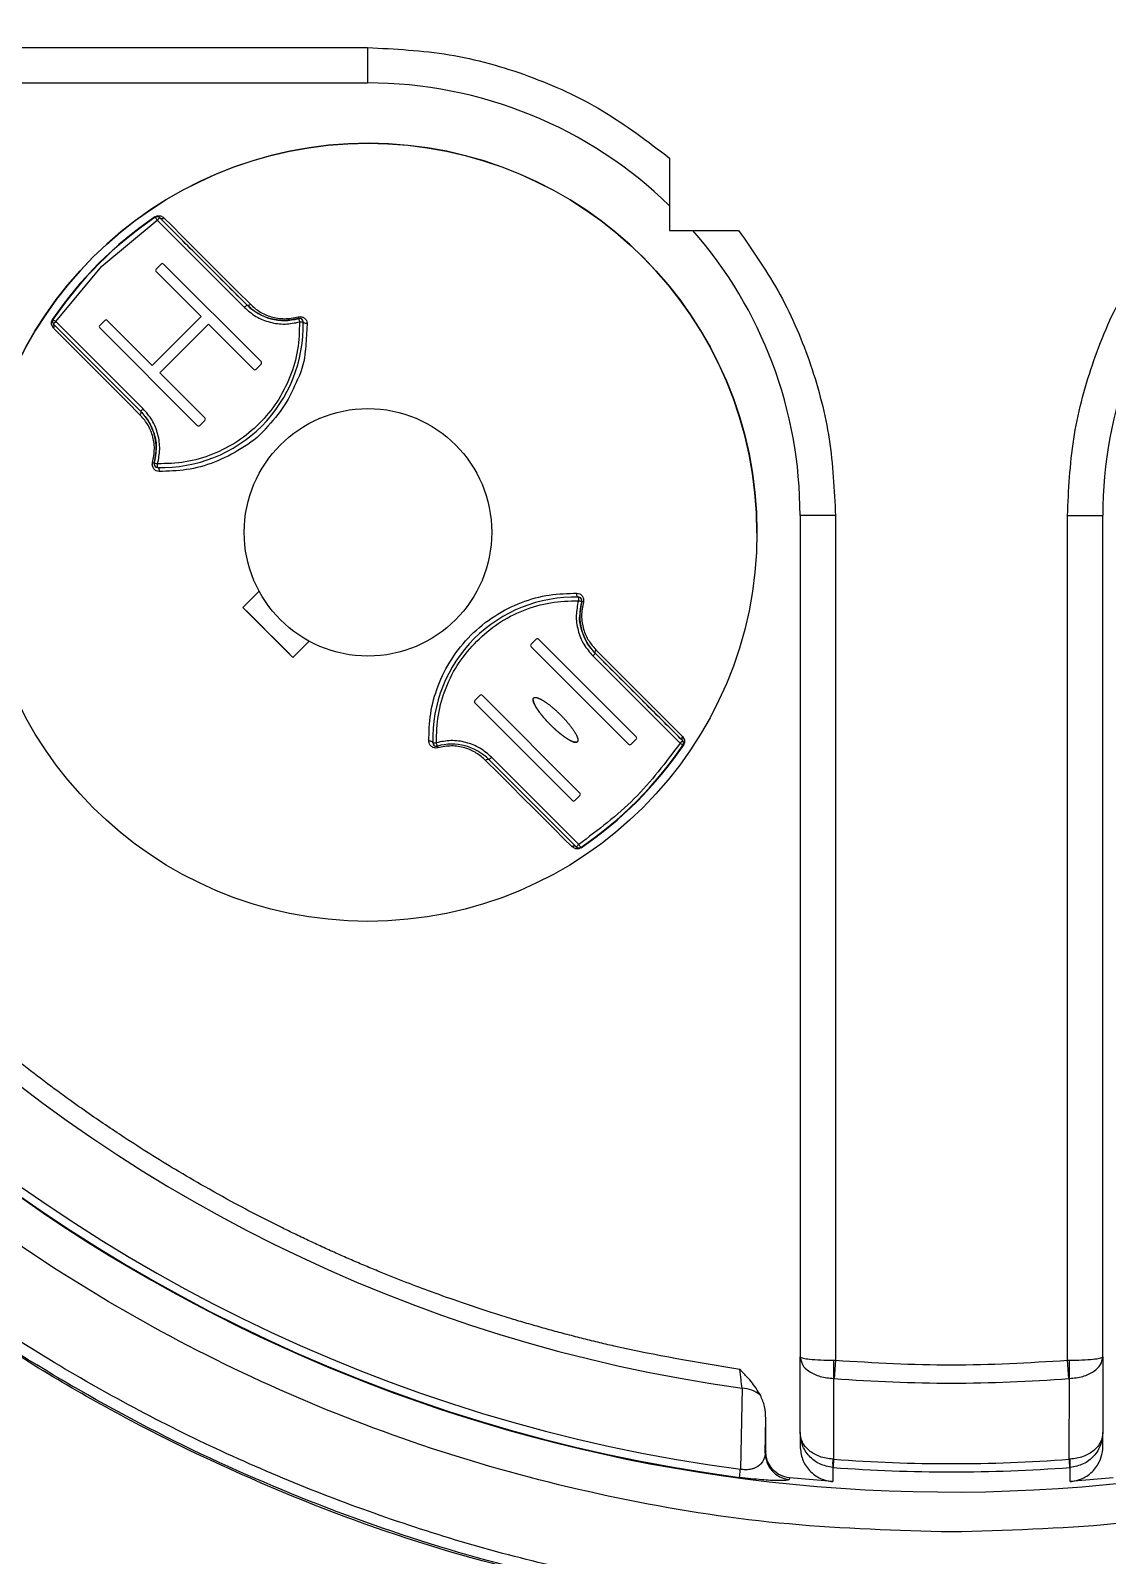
# Model space of a CAD drawing. Header units: millimetres. Extents: x 1852 to 4288, y 681 to 2404.
# Drawn here: x 2491.2 to 2552.1, y 2037.8 to 2124.1 of the extents above; entities that cross this region are included whole.
import ezdxf

# ---------------------------------------------------------------- set-up
doc = ezdxf.new("R2010")
doc.units = ezdxf.units.MM

msp = doc.modelspace()

# ---------------------------------------------------------------- linework, layer by layer
at = {"color": 7, "linetype": 'Continuous', "lineweight": 25}
for p, q in [((2459.524, 2123.126), (2510.215, 2123.126)), ((2510.215, 2123.126), (2510.215, 2121.126)), ((2459.724, 2121.126), (2510.215, 2121.126)), ((2527.297, 2116.874), (2527.297, 2112.788)), ((2495.178, 2110.771), (2498.316, 2113.36)), ((2498.204, 2113.526), (2498.191, 2113.546)), ((2498.204, 2113.526), (2498.204, 2113.526)), ((2498.316, 2113.36), (2503.249, 2108.428)), ((2498.458, 2113.502), (2503.39, 2108.569)), ((2498.458, 2113.502), (2498.458, 2113.502)), ((2527.297, 2112.788), (2531.198, 2112.788)), ((2492.589, 2107.633), (2495.178, 2110.771)), ((2498.254, 2110.595), (2498.537, 2110.877)), ((2500.799, 2107.908), (2498.254, 2110.453)), ((2498.254, 2110.453), (2498.254, 2110.453)), ((2500.799, 2107.908), (2498.254, 2110.453)), ((2498.678, 2110.877), (2504.193, 2105.362)), ((2498.042, 2105.15), (2500.799, 2107.908)), ((2500.799, 2107.908), (2500.799, 2107.908)), ((2503.39, 2108.569), (2503.39, 2108.569)), ((2492.451, 2107.256), (2492.352, 2107.434)), ((2492.389, 2107.633), (2492.389, 2107.633)), ((2492.423, 2107.745), (2492.403, 2107.758)), ((2492.423, 2107.745), (2492.423, 2107.745)), ((2497.38, 2102.559), (2492.447, 2107.491)), ((2497.521, 2102.7), (2492.589, 2107.633)), ((2495.072, 2107.413), (2495.355, 2107.695)), ((2500.587, 2101.756), (2495.072, 2107.271)), ((2495.072, 2107.271), (2495.072, 2107.271)), ((2500.587, 2101.756), (2495.072, 2107.271)), ((2495.496, 2107.695), (2498.042, 2105.15)), ((2501.224, 2107.483), (2498.466, 2104.726)), ((2501.224, 2107.483), (2498.466, 2104.726)), ((2503.769, 2104.938), (2501.224, 2107.483)), ((2501.224, 2107.483), (2501.224, 2107.483)), ((2503.769, 2104.938), (2501.224, 2107.483)), ((2506.572, 2107.369), (2506.572, 2107.369)), ((2506.796, 2107.523), (2506.696, 2106.012)), ((2498.466, 2104.726), (2501.011, 2102.18)), ((2498.466, 2104.726), (2498.466, 2104.726)), ((2503.769, 2104.938), (2503.769, 2104.938)), ((2504.193, 2105.221), (2503.911, 2104.938)), ((2504.193, 2105.221), (2503.911, 2104.938)), ((2503.911, 2104.938), (2503.911, 2104.938)), ((2504.193, 2105.221), (2504.193, 2105.221)), ((2501.011, 2102.039), (2500.729, 2101.756)), ((2501.011, 2102.039), (2500.729, 2101.756)), ((2501.011, 2102.039), (2501.011, 2102.039)), ((2500.587, 2101.756), (2500.587, 2101.756)), ((2500.729, 2101.756), (2500.729, 2101.756)), ((2498.257, 2100.435), (2498.149, 2099.634)), ((2498.142, 2099.581), (2498.142, 2099.581)), ((2498.336, 2099.381), (2498.342, 2099.581)), ((2534.679, 2096.662), (2534.679, 2049.085)), ((2536.679, 2096.662), (2536.679, 2048.885)), ((2549.801, 2048.885), (2549.801, 2096.662)), ((2551.801, 2049.085), (2551.801, 2096.662)), ((2532.239, 2095.687), (2532.239, 2095.687)), ((2503.168, 2091.467), (2504.082, 2092.381)), ((2504.082, 2092.381), (2504.082, 2092.381)), ((2503.168, 2091.467), (2505.997, 2088.639)), ((2522.142, 2092.039), (2522.137, 2091.839)), ((2522.221, 2090.986), (2522.329, 2091.786)), ((2522.337, 2091.839), (2522.337, 2091.839)), ((2506.91, 2089.552), (2505.997, 2088.639)), ((2505.997, 2088.639), (2506.91, 2089.552)), ((2506.91, 2089.552), (2506.91, 2089.552)), ((2519.467, 2089.381), (2519.75, 2089.664)), ((2524.982, 2083.725), (2519.467, 2089.24)), ((2519.467, 2089.24), (2519.467, 2089.24)), ((2524.982, 2083.725), (2519.467, 2089.24)), ((2519.891, 2089.664), (2525.407, 2084.149)), ((2523.098, 2088.861), (2528.031, 2083.929)), ((2523.098, 2088.861), (2523.098, 2088.861)), ((2505.997, 2088.639), (2505.997, 2088.639)), ((2522.957, 2088.72), (2527.89, 2083.787)), ((2516.285, 2086.199), (2516.568, 2086.482)), ((2516.709, 2086.482), (2522.225, 2080.967)), ((2521.8, 2080.543), (2516.285, 2086.058)), ((2516.285, 2086.058), (2516.285, 2086.058)), ((2521.8, 2080.543), (2516.285, 2086.058)), ((2513.906, 2084.051), (2513.906, 2084.051)), ((2524.982, 2083.725), (2524.982, 2083.725)), ((2525.407, 2084.007), (2525.124, 2083.725)), ((2525.407, 2084.007), (2525.124, 2083.725)), ((2525.124, 2083.725), (2525.124, 2083.725)), ((2525.407, 2084.007), (2525.407, 2084.007)), ((2528.027, 2084.164), (2528.133, 2083.973)), ((2528.031, 2083.929), (2528.031, 2083.929)), ((2528.075, 2083.662), (2528.055, 2083.675)), ((2528.09, 2083.787), (2528.09, 2083.787)), ((2522.021, 2077.918), (2517.088, 2082.851)), ((2522.162, 2078.06), (2517.229, 2082.992)), ((2521.8, 2080.543), (2521.8, 2080.543)), ((2522.225, 2080.825), (2521.942, 2080.543)), ((2522.225, 2080.825), (2521.942, 2080.543)), ((2521.942, 2080.543), (2521.942, 2080.543)), ((2522.225, 2080.825), (2522.225, 2080.825)), ((2521.963, 2077.823), (2521.785, 2077.922)), ((2522.274, 2077.894), (2522.288, 2077.874)), ((2534.679, 2049.085), (2534.734, 2049.039)), ((2534.679, 2049.085), (2534.746, 2048.863)), ((2534.679, 2044.805), (2534.679, 2049.085)), ((2536.571, 2048.886), (2536.679, 2048.885)), ((2536.679, 2048.885), (2536.598, 2047.855)), ((2549.801, 2048.885), (2549.908, 2048.886)), ((2549.881, 2047.855), (2549.801, 2048.885)), ((2551.801, 2049.085), (2551.801, 2044.805)), ((2536.598, 2047.855), (2536.571, 2047.856)), ((2536.571, 2047.856), (2536.577, 2043.287)), ((2549.908, 2047.856), (2549.881, 2047.855)), ((2549.903, 2043.287), (2549.908, 2047.856)), ((2531.393, 2047.312), (2531.311, 2042.725)), ((2532.707, 2043.635), (2532.74, 2045.599)), ((2532.74, 2043.729), (2532.74, 2045.599)), ((2534.679, 2044.805), (2534.679, 2044.02)), ((2551.801, 2044.02), (2551.801, 2044.805)), ((2536.577, 2043.287), (2536.53, 2043.29)), ((2549.949, 2043.29), (2549.903, 2043.287)), ((2536.53, 2042.824), (2536.542, 2042.823)), ((2536.53, 2042.824), (2536.532, 2042.022)), ((2549.937, 2042.823), (2549.949, 2042.824)), ((2549.948, 2042.022), (2549.949, 2042.824)), ((2534.088, 2042.236), (2534.056, 2042.144)), ((2536.532, 2042.022), (2534.088, 2042.236)), ((2552.391, 2042.236), (2549.948, 2042.022))]:
    msp.add_line(p, q, dxfattribs=at)
at = {"color": 7, "linetype": 'Continuous', "lineweight": 25, "flags": 128}
for points in [[(2498.204, 2113.526), (2498.207, 2113.523), (2498.213, 2113.514), (2498.223, 2113.498), (2498.237, 2113.478), (2498.254, 2113.452), (2498.273, 2113.424), (2498.294, 2113.393), (2498.316, 2113.36)], [(2498.458, 2113.502), (2498.455, 2113.499), (2498.447, 2113.491), (2498.434, 2113.478), (2498.416, 2113.46), (2498.395, 2113.439), (2498.37, 2113.415), (2498.344, 2113.388), (2498.316, 2113.36)], [(2498.693, 2113.498), (2499.176, 2113.016), (2499.698, 2112.493), (2500.259, 2111.932), (2500.858, 2111.334), (2501.491, 2110.7), (2502.158, 2110.033), (2502.857, 2109.334), (2503.586, 2108.605)], [(2503.39, 2108.569), (2503.388, 2108.567), (2503.38, 2108.558), (2503.367, 2108.545), (2503.349, 2108.528), (2503.328, 2108.506), (2503.303, 2108.482), (2503.277, 2108.455), (2503.249, 2108.428)], [(2503.39, 2108.569), (2503.407, 2108.557), (2503.426, 2108.55), (2503.45, 2108.548), (2503.475, 2108.55), (2503.502, 2108.557), (2503.531, 2108.569), (2503.559, 2108.585), (2503.586, 2108.605)], [(2492.423, 2107.745), (2492.426, 2107.743), (2492.436, 2107.736), (2492.451, 2107.726), (2492.472, 2107.712), (2492.497, 2107.695), (2492.525, 2107.676), (2492.556, 2107.655), (2492.589, 2107.633)], [(2492.447, 2107.491), (2492.45, 2107.494), (2492.458, 2107.502), (2492.471, 2107.515), (2492.489, 2107.533), (2492.51, 2107.554), (2492.535, 2107.579), (2492.561, 2107.605), (2492.589, 2107.633)], [(2497.344, 2102.363), (2496.615, 2103.092), (2495.916, 2103.791), (2495.249, 2104.458), (2494.615, 2105.092), (2494.017, 2105.69), (2493.456, 2106.251), (2492.933, 2106.774), (2492.451, 2107.256)], [(2506.315, 2107.8), (2506.316, 2107.796), (2506.319, 2107.785), (2506.324, 2107.768), (2506.331, 2107.744), (2506.339, 2107.714), (2506.348, 2107.681), (2506.358, 2107.645), (2506.369, 2107.607)], [(2506.369, 2107.607), (2506.408, 2107.609), (2506.445, 2107.61), (2506.48, 2107.611), (2506.51, 2107.612), (2506.535, 2107.612), (2506.553, 2107.613), (2506.565, 2107.613), (2506.568, 2107.613)], [(2506.796, 2107.523), (2506.754, 2107.521), (2506.712, 2107.524), (2506.673, 2107.531), (2506.638, 2107.542), (2506.609, 2107.556), (2506.587, 2107.574), (2506.574, 2107.593), (2506.568, 2107.613)], [(2497.38, 2102.559), (2497.383, 2102.562), (2497.391, 2102.57), (2497.404, 2102.583), (2497.421, 2102.6), (2497.443, 2102.622), (2497.467, 2102.646), (2497.494, 2102.673), (2497.521, 2102.7)], [(2497.38, 2102.559), (2497.392, 2102.543), (2497.399, 2102.523), (2497.402, 2102.5), (2497.399, 2102.474), (2497.392, 2102.447), (2497.38, 2102.419), (2497.364, 2102.39), (2497.344, 2102.363)], [(2498.149, 2099.634), (2498.153, 2099.633), (2498.164, 2099.63), (2498.182, 2099.625), (2498.206, 2099.619), (2498.235, 2099.61), (2498.268, 2099.601), (2498.304, 2099.591), (2498.342, 2099.581)], [(2498.336, 2099.381), (2498.356, 2099.376), (2498.376, 2099.362), (2498.393, 2099.34), (2498.407, 2099.311), (2498.418, 2099.276), (2498.425, 2099.237), (2498.428, 2099.195), (2498.426, 2099.153)], [(2536.679, 2096.662), (2536.288, 2096.662), (2535.913, 2096.662), (2535.568, 2096.662), (2535.264, 2096.662), (2535.016, 2096.662), (2534.831, 2096.662), (2534.717, 2096.662), (2534.679, 2096.662)], [(2549.801, 2096.662), (2550.191, 2096.662), (2550.566, 2096.662), (2550.912, 2096.662), (2551.215, 2096.662), (2551.463, 2096.662), (2551.648, 2096.662), (2551.762, 2096.662), (2551.801, 2096.662)], [(2505.997, 2088.639), (2505.644, 2088.992), (2505.29, 2089.345), (2504.936, 2089.699), (2504.582, 2090.053), (2504.228, 2090.407), (2503.875, 2090.761), (2503.521, 2091.114), (2503.168, 2091.467)], [(2522.142, 2092.039), (2522.122, 2092.044), (2522.103, 2092.058), (2522.085, 2092.08), (2522.071, 2092.109), (2522.06, 2092.144), (2522.053, 2092.183), (2522.05, 2092.225), (2522.052, 2092.267)], [(2522.329, 2091.786), (2522.326, 2091.787), (2522.315, 2091.79), (2522.297, 2091.795), (2522.273, 2091.801), (2522.244, 2091.81), (2522.21, 2091.819), (2522.174, 2091.829), (2522.137, 2091.839)], [(2523.098, 2088.861), (2523.096, 2088.858), (2523.088, 2088.85), (2523.075, 2088.837), (2523.057, 2088.82), (2523.036, 2088.798), (2523.011, 2088.774), (2522.985, 2088.747), (2522.957, 2088.72)], [(2523.098, 2088.861), (2523.086, 2088.877), (2523.079, 2088.897), (2523.077, 2088.92), (2523.079, 2088.946), (2523.087, 2088.973), (2523.098, 2089.001), (2523.115, 2089.03), (2523.135, 2089.057)], [(2523.135, 2089.057), (2523.863, 2088.328), (2524.562, 2087.629), (2525.229, 2086.962), (2525.863, 2086.328), (2526.461, 2085.73), (2527.022, 2085.169), (2527.545, 2084.647), (2528.027, 2084.164)], [(2513.91, 2083.807), (2513.905, 2083.827), (2513.891, 2083.847), (2513.869, 2083.864), (2513.84, 2083.878), (2513.805, 2083.889), (2513.766, 2083.896), (2513.724, 2083.899), (2513.682, 2083.897)], [(2513.91, 2083.807), (2513.914, 2083.807), (2513.925, 2083.807), (2513.944, 2083.808), (2513.968, 2083.808), (2513.999, 2083.809), (2514.033, 2083.81), (2514.071, 2083.811), (2514.11, 2083.813)], [(2514.163, 2083.62), (2514.162, 2083.624), (2514.159, 2083.635), (2514.154, 2083.652), (2514.148, 2083.676), (2514.14, 2083.706), (2514.13, 2083.739), (2514.12, 2083.775), (2514.11, 2083.813)], [(2528.031, 2083.929), (2528.028, 2083.926), (2528.02, 2083.918), (2528.007, 2083.905), (2527.99, 2083.887), (2527.968, 2083.866), (2527.944, 2083.841), (2527.917, 2083.815), (2527.89, 2083.787)], [(2527.89, 2083.787), (2527.922, 2083.765), (2527.953, 2083.744), (2527.982, 2083.725), (2528.007, 2083.708), (2528.027, 2083.694), (2528.043, 2083.684), (2528.052, 2083.677), (2528.055, 2083.675)], [(2517.088, 2082.851), (2517.072, 2082.863), (2517.052, 2082.87), (2517.029, 2082.872), (2517.003, 2082.87), (2516.976, 2082.863), (2516.948, 2082.851), (2516.92, 2082.835), (2516.892, 2082.815)], [(2521.785, 2077.922), (2521.303, 2078.404), (2520.78, 2078.927), (2520.219, 2079.488), (2519.621, 2080.086), (2518.987, 2080.72), (2518.32, 2081.387), (2517.621, 2082.086), (2516.892, 2082.815)], [(2517.088, 2082.851), (2517.091, 2082.854), (2517.099, 2082.862), (2517.112, 2082.875), (2517.129, 2082.892), (2517.151, 2082.914), (2517.175, 2082.938), (2517.202, 2082.965), (2517.229, 2082.992)], [(2522.021, 2077.918), (2522.023, 2077.921), (2522.031, 2077.929), (2522.044, 2077.942), (2522.062, 2077.96), (2522.083, 2077.981), (2522.108, 2078.006), (2522.134, 2078.032), (2522.162, 2078.06)], [(2522.274, 2077.894), (2522.272, 2077.897), (2522.265, 2077.907), (2522.255, 2077.922), (2522.241, 2077.942), (2522.224, 2077.968), (2522.205, 2077.996), (2522.184, 2078.027), (2522.162, 2078.06)], [(2532.74, 2043.729), (2532.722, 2043.676), (2532.707, 2043.635)], [(2536.577, 2043.287), (2536.569, 2043.189), (2536.563, 2043.101), (2536.557, 2043.024), (2536.552, 2042.958), (2536.548, 2042.905), (2536.545, 2042.865), (2536.543, 2042.837), (2536.542, 2042.823)], [(2549.937, 2042.823), (2549.936, 2042.837), (2549.934, 2042.865), (2549.931, 2042.905), (2549.927, 2042.958), (2549.922, 2043.024), (2549.916, 2043.101), (2549.91, 2043.189), (2549.903, 2043.287)], [(2531.25, 2042.263), (2531.252, 2042.278), (2531.256, 2042.305), (2531.261, 2042.345), (2531.268, 2042.398), (2531.276, 2042.463), (2531.287, 2042.54), (2531.298, 2042.627), (2531.311, 2042.725)]]:
    msp.add_lwpolyline(points, dxfattribs=at)
at = {"color": 7, "linetype": 'Continuous', "lineweight": 25}
for radius in [22, 7]:
    msp.add_circle((2510.239, 2095.71), radius, dxfattribs=at)
for centre, radius, start, end in [((2543.24, 2132.915), 91.48, 295.79271, 180), ((2543.24, 2132.915), 90.341, 353.64897, 186.35103), ((2543.24, 2132.915), 89.875, 353.64897, 186.35103), ((2543.24, 2132.915), 85.319, 353.33017, 186.66983), ((2543.24, 2132.915), 91.48, 180, 290.22656), ((2510.215, 2096.662), 24.464, 45.7131, 90), ((2543.24, 2132.915), 86.42, 189.2043, 262.12076), ((2543.24, 2132.915), 91.441, 188.79238, 262.46584), ((2543.24, 2132.915), 90.976, 188.79238, 262.46584), ((2510.239, 2095.71), 22, 359.93876, 179.93876), ((2510.239, 2095.71), 21.524, 124.039, 145.96101), ((2510.239, 2095.71), 21.5, 124.039, 145.96101), ((2510.239, 2095.71), 21.5, 124.039, 145.96101), ((2498.316, 2113.36), 0.2, 45, 124.039), ((2498.578, 2113.638), 0.182, 228.62275, 309.53632), ((2510.215, 2096.662), 24.464, 0, 41.23805), ((2576.264, 2096.662), 24.464, 138.76195, 180), ((2498.324, 2110.524), 0.1, 135, 225), ((2498.324, 2110.524), 0.1, 179.93876, 225), ((2498.607, 2110.807), 0.1, 45, 135), ((2505.512, 2110.691), 3, 225, 285.53097), ((2505.635, 2107.693), 0.689, 8.91012, 16.87572), ((2492.589, 2107.633), 0.2, 145.96101, 225), ((2492.311, 2107.372), 0.182, 320.52206, 40.08436), ((2495.142, 2107.342), 0.1, 135, 225), ((2495.142, 2107.342), 0.1, 179.93876, 225), ((2495.425, 2107.625), 0.1, 45, 135), ((2498.572, 2107.377), 8, 268.3094, 1.69061), ((2506.369, 2107.607), 0.2, 45, 105.53097), ((2506.369, 2107.607), 0.2, 1.69061, 45), ((2504.123, 2105.291), 0.1, 315, 45), ((2504.123, 2105.291), 0.1, 315, 359.93876), ((2503.84, 2105.008), 0.1, 225, 315), ((2503.84, 2105.008), 0.1, 225, 315), ((2495.259, 2100.437), 3, 344.46904, 45), ((2500.941, 2102.109), 0.1, 315, 45), ((2500.941, 2102.109), 0.1, 315, 359.93876), ((2500.658, 2101.826), 0.1, 225, 315), ((2500.658, 2101.826), 0.1, 225, 315), ((2498.256, 2100.315), 0.689, 253.12457, 261.08826), ((2498.342, 2099.581), 0.2, 164.46904, 225), ((2498.342, 2099.581), 0.2, 225, 268.3094), ((2521.906, 2084.043), 8, 88.3094, 181.69061), ((2522.137, 2091.839), 0.2, 45, 88.3094), ((2525.22, 2090.983), 3, 164.46904, 225), ((2522.137, 2091.839), 0.2, 344.46904, 45), ((2522.223, 2091.106), 0.688, 73.124, 81.09101), ((2519.538, 2089.311), 0.1, 135, 225), ((2519.538, 2089.311), 0.1, 179.93876, 225), ((2519.82, 2089.594), 0.1, 45, 135), ((2516.638, 2086.412), 0.1, 45, 135), ((2516.356, 2086.129), 0.1, 135, 225), ((2516.356, 2086.129), 0.1, 179.93876, 225), ((2514.11, 2083.813), 0.2, 181.69061, 225), ((2514.967, 2080.729), 3, 45, 105.53097), ((2510.239, 2095.71), 21.5, 304.039, 325.96101), ((2525.053, 2083.795), 0.1, 225, 315), ((2525.053, 2083.795), 0.1, 225, 315), ((2525.336, 2084.078), 0.1, 315, 45), ((2525.336, 2084.078), 0.1, 315, 359.93876), ((2528.167, 2084.049), 0.182, 140.46383, 221.37738), ((2527.89, 2083.787), 0.2, 325.96101, 45), ((2514.11, 2083.813), 0.2, 225, 285.53097), ((2514.844, 2083.727), 0.689, 188.91062, 196.87572), ((2510.239, 2095.71), 21.524, 304.039, 325.96101), ((2521.871, 2080.613), 0.1, 225, 315), ((2521.871, 2080.613), 0.1, 225, 315), ((2522.154, 2080.896), 0.1, 315, 45), ((2522.154, 2080.896), 0.1, 315, 359.93876), ((2521.901, 2077.781), 0.182, 49.91552, 129.47781), ((2522.162, 2078.06), 0.2, 225, 304.039), ((2557.906, 2048.371), 21.341, 178.61808, 181.38192), ((2528.573, 2048.371), 21.341, 358.61808, 1.3819), ((2543.24, 2132.915), 85.319, 265.53552, 274.46448), ((2531.309, 2045.542), 1.772, 50.3646, 87.29391), ((2534.208, 2043.637), 1.5, 180.08872, 264.21159), ((2539.239, 2043.057), 2.719, 175.08834, 184.91166), ((2543.24, 2132.915), 89.875, 265.74841, 274.25159), ((2547.24, 2043.057), 2.719, 355.08834, 4.91166), ((2543.24, 2132.915), 90.341, 265.74841, 274.25159)]:
    msp.add_arc(centre, radius, start, end, dxfattribs=at)
for points in [[(2543.24, 2217.202), (2540.277, 2217.112), (2534.352, 2216.931), (2525.562, 2215.476), (2516.969, 2213.171), (2508.668, 2209.956), (2500.751, 2205.89), (2493.306, 2201.013), (2486.416, 2195.379), (2480.157, 2189.051), (2474.599, 2182.099), (2469.803, 2174.601), (2465.823, 2166.64), (2462.705, 2158.305), (2460.476, 2149.686), (2459.185, 2140.884), (2458.76, 2131.985), (2459.269, 2126.079), (2459.524, 2123.126)], [(2626.956, 2123.126), (2627.21, 2126.079), (2627.719, 2131.985), (2627.295, 2140.884), (2626.003, 2149.686), (2623.774, 2158.305), (2620.656, 2166.64), (2616.676, 2174.601), (2611.88, 2182.099), (2606.322, 2189.051), (2600.063, 2195.379), (2593.173, 2201.013), (2585.728, 2205.89), (2577.811, 2209.956), (2569.51, 2213.171), (2560.917, 2215.476), (2552.128, 2216.931), (2546.202, 2217.112), (2543.24, 2217.202)], [(2543.24, 2039.176), (2540.172, 2039.263), (2534.037, 2039.437), (2524.922, 2040.84), (2515.984, 2043.065), (2507.309, 2046.173), (2498.98, 2050.111), (2491.076, 2054.849), (2483.676, 2060.337), (2476.849, 2066.525), (2470.661, 2073.352), (2465.172, 2080.753), (2460.435, 2088.656), (2456.496, 2096.986), (2453.388, 2105.661), (2451.163, 2114.599), (2449.76, 2123.713), (2449.586, 2129.849), (2449.499, 2132.916)], [(2636.98, 2132.916), (2636.893, 2129.849), (2636.719, 2123.713), (2635.316, 2114.599), (2633.091, 2105.661), (2629.983, 2096.986), (2626.044, 2088.656), (2621.307, 2080.753), (2615.818, 2073.352), (2609.631, 2066.525), (2602.804, 2060.337), (2595.403, 2054.849), (2587.5, 2050.111), (2579.17, 2046.173), (2570.495, 2043.065), (2561.557, 2040.84), (2552.443, 2039.437), (2546.307, 2039.263), (2543.24, 2039.176)], [(2510.215, 2123.126), (2511.763, 2123.048), (2514.859, 2122.892), (2519.35, 2121.624), (2523.599, 2119.693), (2526.064, 2117.814), (2527.297, 2116.874)], [(2532.45, 2035.243), (2528.799, 2035.767), (2521.495, 2036.815), (2510.852, 2039.934), (2500.609, 2044.142), (2490.908, 2049.498), (2481.869, 2055.902), (2473.607, 2063.284), (2466.226, 2071.546), (2459.821, 2080.585), (2454.466, 2090.286), (2450.258, 2100.529), (2447.138, 2111.172), (2446.09, 2118.475), (2445.566, 2122.127)], [(2525.908, 2035.445), (2522.613, 2036.132), (2516.025, 2037.504), (2506.473, 2040.825), (2497.289, 2045.029), (2488.586, 2050.165), (2480.45, 2056.154), (2472.965, 2062.941), (2466.21, 2070.455), (2460.255, 2078.617), (2455.157, 2087.342), (2450.992, 2096.543), (2447.712, 2106.11), (2446.368, 2112.704), (2445.695, 2116.001)], [(2503.39, 2108.569), (2502.426, 2109.534), (2500.497, 2111.462), (2499.138, 2112.822), (2498.458, 2113.502)], [(2531.198, 2112.788), (2532.025, 2111.601), (2533.679, 2109.226), (2535.368, 2105.211), (2536.475, 2100.998), (2536.611, 2098.107), (2536.679, 2096.662)], [(2549.801, 2096.662), (2549.868, 2098.107), (2550.004, 2100.998), (2551.111, 2105.211), (2552.801, 2109.226), (2554.455, 2111.601), (2555.282, 2112.788)], [(2528.031, 2083.929), (2527.351, 2084.608), (2525.992, 2085.968), (2524.063, 2087.897), (2523.098, 2088.861)], [(2527.89, 2083.787), (2527.072, 2082.695), (2525.438, 2080.511), (2523.254, 2078.877), (2522.162, 2078.06)], [(2526.212, 2035.497), (2523.298, 2036.084), (2517.47, 2037.26), (2508.976, 2040.013), (2500.747, 2043.46), (2492.876, 2047.66), (2485.375, 2052.505), (2480.782, 2056.28), (2478.485, 2058.167)], [(2536.679, 2048.885), (2538.866, 2048.756), (2543.24, 2048.5), (2547.614, 2048.756), (2549.801, 2048.885)]]:
    msp.add_open_spline(points, degree=3, dxfattribs=at)
for points, knots in [([(2531.266, 2048.372), (2528.886, 2048.762), (2526.194, 2049.204), (2523.234, 2049.903), (2522.315, 2050.13), (2521.398, 2050.367), (2520.484, 2050.614), (2519.572, 2050.872), (2518.935, 2051.06), (2518.329, 2051.242), (2517.28, 2051.564), (2515.699, 2052.083), (2513.917, 2052.715), (2512.372, 2053.297), (2511.128, 2053.793), (2510.097, 2054.221), (2509.306, 2054.559), (2508.518, 2054.905), (2507.733, 2055.259), (2506.953, 2055.621), (2506.407, 2055.88), (2505.889, 2056.13), (2504.823, 2056.651), (2503.124, 2057.524), (2501.114, 2058.633), (2498.919, 2059.914), (2496.686, 2061.314), (2494.614, 2062.716), (2493.372, 2063.601), (2492.31, 2064.376), (2491.145, 2065.251), (2489.622, 2066.452), (2488.355, 2067.498), (2487.343, 2068.364), (2486.574, 2069.038), (2485.813, 2069.721), (2485.06, 2070.413), (2484.316, 2071.115), (2483.803, 2071.61), (2483.349, 2072.054), (2481.881, 2073.503), (2479.511, 2076.017), (2476.523, 2079.567), (2473.918, 2082.999), (2471.597, 2086.401), (2469.339, 2090.067), (2466.553, 2095.147), (2463.499, 2101.991), (2460.697, 2110.327), (2459.568, 2116.07), (2459.004, 2118.941)], [0, 0, 0, 0, 0.066905, 0.07567, 0.084434, 0.093199, 0.101963, 0.110727, 0.119491, 0.120425, 0.128278, 0.149963, 0.166623, 0.180753, 0.195817, 0.203781, 0.211745, 0.219709, 0.227673, 0.235637, 0.243601, 0.24445, 0.251616, 0.276532, 0.297465, 0.315335, 0.34708, 0.370638, 0.384759, 0.389435, 0.407138, 0.425205, 0.443272, 0.452736, 0.4622, 0.471663, 0.481127, 0.490591, 0.500054, 0.500928, 0.50821, 0.557321, 0.596775, 0.636995, 0.676885, 0.711064, 0.756485, 0.837657, 0.918828, 1, 1, 1, 1]), ([(2498.191, 2113.546), (2498.204, 2113.555), (2498.231, 2113.572), (2498.291, 2113.598), (2498.391, 2113.62), (2498.553, 2113.606), (2498.637, 2113.541), (2498.693, 2113.498)], [0, 0, 0, 0, 0.057749, 0.117154, 0.251526, 0.501174, 1, 1, 1, 1]), ([(2498.458, 2113.502), (2498.433, 2113.522), (2498.395, 2113.552), (2498.32, 2113.564), (2498.265, 2113.556), (2498.231, 2113.542), (2498.215, 2113.533), (2498.208, 2113.529), (2498.204, 2113.526)], [0, 0, 0, 0, 0.500032, 0.773163, 0.911126, 0.959646, 0.980448, 1, 1, 1, 1]), ([(2503.249, 2108.428), (2503.459, 2108.247), (2503.888, 2107.878), (2504.689, 2107.563), (2505.542, 2107.443), (2506.096, 2107.553), (2506.369, 2107.607)], [0, 0, 0, 0, 0.245589, 0.5, 0.754411, 1, 1, 1, 1]), ([(2506.315, 2107.8), (2506.043, 2107.748), (2505.482, 2107.64), (2504.678, 2107.777), (2503.951, 2108.083), (2503.585, 2108.401), (2503.39, 2108.569)], [0, 0, 0, 0, 0.242664, 0.499933, 0.73499, 1, 1, 1, 1]), ([(2503.586, 2108.605), (2503.753, 2108.46), (2504.086, 2108.167), (2504.747, 2107.88), (2505.506, 2107.745), (2506.031, 2107.844), (2506.294, 2107.893)], [0, 0, 0, 0, 0.24976, 0.500155, 0.750188, 1, 1, 1, 1]), ([(2506.294, 2107.893), (2506.325, 2107.9), (2506.39, 2107.913), (2506.486, 2107.902), (2506.574, 2107.872), (2506.675, 2107.807), (2506.77, 2107.692), (2506.788, 2107.579), (2506.796, 2107.523)], [0, 0, 0, 0, 0.123692, 0.250213, 0.373441, 0.501044, 0.749966, 1, 1, 1, 1]), ([(2492.352, 2107.434), (2492.35, 2107.438), (2492.329, 2107.474), (2492.331, 2107.559), (2492.351, 2107.657), (2492.378, 2107.718), (2492.395, 2107.745), (2492.403, 2107.758)], [0, 0, 0, 0, 0.064166, 0.529622, 0.780974, 0.892035, 1, 1, 1, 1]), ([(2506.369, 2107.607), (2506.353, 2107.083), (2506.323, 2106.022), (2505.869, 2104.478), (2505.132, 2103.057), (2504.125, 2101.825), (2502.892, 2100.817), (2501.471, 2100.08), (2499.927, 2099.627), (2498.867, 2099.596), (2498.342, 2099.581)], [0, 0, 0, 0, 0.123694, 0.25, 0.376306, 0.5, 0.623694, 0.75, 0.876306, 1, 1, 1, 1]), ([(2506.568, 2107.613), (2506.568, 2107.622), (2506.566, 2107.649), (2506.55, 2107.699), (2506.515, 2107.749), (2506.463, 2107.786), (2506.414, 2107.804), (2506.364, 2107.81), (2506.33, 2107.803), (2506.315, 2107.8)], [0, 0, 0, 0, 0.085805, 0.25106, 0.500516, 0.655876, 0.788505, 0.901538, 1, 1, 1, 1]), ([(2506.696, 2106.012), (2506.695, 2105.998), (2506.661, 2105.467), (2506.522, 2104.892), (2506.263, 2104.381), (2506.26, 2104.375)], [0, 0, 0, 0, 0.026888, 0.987039, 1, 1, 1, 1]), ([(2506.26, 2104.375), (2506.035, 2103.862), (2505.586, 2102.841), (2504.819, 2101.982), (2504.436, 2101.554)], [0, 0, 0, 0, 0.501469, 1, 1, 1, 1]), ([(2498.342, 2099.581), (2498.396, 2099.853), (2498.506, 2100.407), (2498.386, 2101.26), (2498.071, 2102.061), (2497.702, 2102.49), (2497.521, 2102.7)], [0, 0, 0, 0, 0.245589, 0.5, 0.754411, 1, 1, 1, 1]), ([(2498.056, 2099.656), (2498.105, 2099.918), (2498.204, 2100.443), (2498.069, 2101.202), (2497.782, 2101.863), (2497.49, 2102.197), (2497.344, 2102.363)], [0, 0, 0, 0, 0.249812, 0.499845, 0.75024, 1, 1, 1, 1]), ([(2497.38, 2102.559), (2497.55, 2102.365), (2497.87, 2101.999), (2498.158, 2101.27), (2498.297, 2100.731), (2498.257, 2100.439), (2498.257, 2100.435)], [0, 0, 0, 0, 0.348132, 0.656893, 0.994853, 1, 1, 1, 1]), ([(2504.436, 2101.554), (2504.431, 2101.547), (2504.063, 2101.09), (2503.077, 2100.407), (2501.575, 2099.622), (2499.971, 2099.191), (2498.942, 2099.165), (2498.426, 2099.153)], [0, 0, 0, 0, 0.0036459, 0.252446, 0.5014447, 0.7503042, 1, 1, 1, 1]), ([(2498.426, 2099.153), (2498.37, 2099.161), (2498.257, 2099.178), (2498.143, 2099.274), (2498.078, 2099.374), (2498.048, 2099.463), (2498.036, 2099.559), (2498.049, 2099.624), (2498.056, 2099.656)], [0, 0, 0, 0, 0.2496018, 0.4982962, 0.6255893, 0.7486287, 0.8757219, 1, 1, 1, 1]), ([(2513.682, 2083.897), (2513.694, 2084.412), (2513.718, 2085.441), (2514.154, 2087.037), (2514.916, 2088.566), (2516.015, 2089.931), (2517.379, 2091.031), (2518.909, 2091.794), (2520.506, 2092.231), (2521.536, 2092.255), (2522.052, 2092.267)], [0, 0, 0, 0, 0.125198, 0.2499957, 0.3751716, 0.4997698, 0.6246825, 0.749695, 0.8746376, 1, 1, 1, 1]), ([(2516.391, 2089.558), (2516.783, 2089.907), (2517.576, 2090.613), (2519.01, 2091.337), (2520.55, 2091.794), (2521.612, 2091.824), (2522.137, 2091.839)], [0, 0, 0, 0, 0.247388, 0.5, 0.752612, 1, 1, 1, 1]), ([(2522.137, 2091.839), (2522.082, 2091.567), (2521.972, 2091.013), (2522.092, 2090.16), (2522.407, 2089.359), (2522.776, 2088.93), (2522.957, 2088.72)], [0, 0, 0, 0, 0.245589, 0.5, 0.754411, 1, 1, 1, 1]), ([(2522.052, 2092.267), (2522.108, 2092.259), (2522.221, 2092.242), (2522.336, 2092.146), (2522.4, 2092.046), (2522.431, 2091.957), (2522.442, 2091.861), (2522.429, 2091.796), (2522.422, 2091.764)], [0, 0, 0, 0, 0.249602, 0.498296, 0.625589, 0.748629, 0.875722, 1, 1, 1, 1]), ([(2522.329, 2091.786), (2522.332, 2091.801), (2522.339, 2091.835), (2522.333, 2091.885), (2522.315, 2091.934), (2522.278, 2091.986), (2522.228, 2092.021), (2522.178, 2092.037), (2522.152, 2092.039), (2522.142, 2092.039)], [0, 0, 0, 0, 0.098526, 0.211663, 0.344444, 0.500006, 0.749377, 0.913544, 1, 1, 1, 1]), ([(2522.422, 2091.764), (2522.373, 2091.502), (2522.274, 2090.977), (2522.409, 2090.218), (2522.696, 2089.557), (2522.989, 2089.224), (2523.135, 2089.057)], [0, 0, 0, 0, 0.249812, 0.499845, 0.75024, 1, 1, 1, 1]), ([(2523.098, 2088.861), (2522.929, 2089.055), (2522.608, 2089.422), (2522.32, 2090.15), (2522.181, 2090.689), (2522.221, 2090.981), (2522.221, 2090.986)], [0, 0, 0, 0, 0.348132, 0.656893, 0.994853, 1, 1, 1, 1]), ([(2514.11, 2083.813), (2514.125, 2084.338), (2514.155, 2085.399), (2514.612, 2086.939), (2515.336, 2088.373), (2516.042, 2089.166), (2516.391, 2089.558)], [0, 0, 0, 0, 0.247388, 0.5, 0.752612, 1, 1, 1, 1]), ([(2522.083, 2083.866), (2522.074, 2083.859), (2522.054, 2083.842), (2522.001, 2083.831), (2521.945, 2083.836), (2521.89, 2083.849), (2521.846, 2083.862), (2521.804, 2083.878), (2521.762, 2083.896), (2521.721, 2083.915), (2521.681, 2083.936), (2521.628, 2083.964), (2521.576, 2083.994), (2521.511, 2084.034), (2521.461, 2084.067), (2521.398, 2084.109), (2521.337, 2084.152), (2521.264, 2084.206), (2521.192, 2084.261), (2521.121, 2084.317), (2521.051, 2084.374), (2520.982, 2084.432), (2520.913, 2084.492), (2520.846, 2084.552), (2520.756, 2084.633), (2520.669, 2084.716), (2520.583, 2084.801), (2520.519, 2084.865), (2520.456, 2084.93), (2520.373, 2085.017), (2520.291, 2085.106), (2520.212, 2085.197), (2520.153, 2085.265), (2520.095, 2085.335), (2520.038, 2085.405), (2519.982, 2085.476), (2519.928, 2085.549), (2519.875, 2085.622), (2519.832, 2085.684), (2519.791, 2085.747), (2519.758, 2085.798), (2519.727, 2085.85), (2519.697, 2085.902), (2519.669, 2085.955), (2519.643, 2086.01), (2519.628, 2086.044), (2519.614, 2086.079), (2519.604, 2086.108), (2519.592, 2086.144), (2519.579, 2086.195), (2519.573, 2086.254), (2519.585, 2086.31), (2519.601, 2086.331), (2519.608, 2086.341)], [0, 0, 0, 0, 0.009206, 0.021042, 0.042226, 0.054406, 0.066579, 0.07875, 0.090919, 0.103087, 0.115254, 0.127421, 0.151759, 0.163926, 0.188261, 0.200427, 0.224762, 0.249095, 0.273429, 0.297762, 0.322096, 0.346429, 0.370762, 0.395095, 0.419428, 0.468097, 0.49243, 0.516763, 0.541096, 0.565429, 0.614098, 0.638431, 0.662764, 0.687097, 0.711431, 0.735764, 0.760098, 0.784431, 0.808766, 0.820932, 0.845267, 0.857434, 0.869601, 0.89394, 0.906108, 0.918276, 0.92436, 0.93653, 0.942614, 0.954789, 0.979347, 0.989891, 1, 1, 1, 1]), ([(2519.608, 2086.341), (2519.617, 2086.348), (2519.638, 2086.364), (2519.691, 2086.376), (2519.747, 2086.371), (2519.802, 2086.358), (2519.845, 2086.344), (2519.888, 2086.328), (2519.929, 2086.311), (2519.97, 2086.292), (2520.011, 2086.271), (2520.064, 2086.243), (2520.116, 2086.212), (2520.18, 2086.173), (2520.231, 2086.14), (2520.293, 2086.098), (2520.355, 2086.054), (2520.428, 2086.001), (2520.5, 2085.946), (2520.571, 2085.89), (2520.641, 2085.833), (2520.71, 2085.774), (2520.778, 2085.715), (2520.846, 2085.655), (2520.935, 2085.574), (2521.023, 2085.491), (2521.109, 2085.406), (2521.173, 2085.342), (2521.236, 2085.277), (2521.319, 2085.19), (2521.4, 2085.101), (2521.48, 2085.01), (2521.539, 2084.942), (2521.597, 2084.872), (2521.653, 2084.802), (2521.709, 2084.73), (2521.764, 2084.658), (2521.817, 2084.585), (2521.859, 2084.523), (2521.901, 2084.46), (2521.933, 2084.409), (2521.964, 2084.357), (2521.994, 2084.305), (2522.022, 2084.251), (2522.048, 2084.197), (2522.064, 2084.163), (2522.078, 2084.128), (2522.088, 2084.099), (2522.099, 2084.063), (2522.112, 2084.012), (2522.119, 2083.953), (2522.107, 2083.896), (2522.091, 2083.876), (2522.083, 2083.866)], [0, 0, 0, 0, 0.009206, 0.021042, 0.042226, 0.054406, 0.066579, 0.07875, 0.090919, 0.103087, 0.115254, 0.127421, 0.151759, 0.163926, 0.188261, 0.200427, 0.224762, 0.249095, 0.273429, 0.297762, 0.322096, 0.346429, 0.370762, 0.395095, 0.419428, 0.468097, 0.49243, 0.516763, 0.541096, 0.565429, 0.614098, 0.638431, 0.662764, 0.687097, 0.711431, 0.735764, 0.760098, 0.784431, 0.808766, 0.820932, 0.845267, 0.857434, 0.869601, 0.89394, 0.906108, 0.918276, 0.92436, 0.93653, 0.942614, 0.954789, 0.979347, 0.989891, 1, 1, 1, 1]), ([(2519.579, 2086.244), (2519.579, 2086.226), (2519.579, 2086.194), (2519.591, 2086.147), (2519.605, 2086.104), (2519.621, 2086.062), (2519.638, 2086.02), (2519.658, 2085.979), (2519.678, 2085.939), (2519.707, 2085.885), (2519.737, 2085.833), (2519.776, 2085.769), (2519.805, 2085.725), (2519.834, 2085.681), (2519.856, 2085.65), (2519.882, 2085.613), (2519.904, 2085.582), (2519.926, 2085.552), (2519.948, 2085.521), (2519.976, 2085.485), (2520.003, 2085.45), (2520.031, 2085.414), (2520.059, 2085.379), (2520.088, 2085.343), (2520.117, 2085.309), (2520.146, 2085.274), (2520.175, 2085.239), (2520.214, 2085.194), (2520.254, 2085.148), (2520.294, 2085.103), (2520.325, 2085.07), (2520.355, 2085.037), (2520.396, 2084.992), (2520.438, 2084.949), (2520.48, 2084.905), (2520.511, 2084.873), (2520.543, 2084.841), (2520.586, 2084.798), (2520.629, 2084.756), (2520.672, 2084.714), (2520.705, 2084.682), (2520.738, 2084.651), (2520.771, 2084.621), (2520.815, 2084.58), (2520.86, 2084.539), (2520.905, 2084.499), (2520.939, 2084.469), (2520.973, 2084.44), (2521.008, 2084.411), (2521.042, 2084.382), (2521.077, 2084.353), (2521.112, 2084.324), (2521.148, 2084.296), (2521.183, 2084.268), (2521.219, 2084.24), (2521.255, 2084.213), (2521.291, 2084.186), (2521.328, 2084.159), (2521.364, 2084.133), (2521.402, 2084.107), (2521.439, 2084.081), (2521.489, 2084.048), (2521.54, 2084.016), (2521.592, 2083.985), (2521.644, 2083.955), (2521.698, 2083.927), (2521.752, 2083.901), (2521.787, 2083.886), (2521.822, 2083.872), (2521.85, 2083.861), (2521.886, 2083.85), (2521.937, 2083.837), (2521.996, 2083.831), (2522.053, 2083.842), (2522.073, 2083.858), (2522.083, 2083.866)], [0, 0, 0, 0, 0.014584, 0.027115, 0.03964, 0.052161, 0.064681, 0.0772, 0.089719, 0.102237, 0.127277, 0.139795, 0.164832, 0.171091, 0.183609, 0.196126, 0.208644, 0.214902, 0.22742, 0.239937, 0.252455, 0.264972, 0.27749, 0.290007, 0.302525, 0.315042, 0.327559, 0.340077, 0.365112, 0.377629, 0.390147, 0.402664, 0.415182, 0.440217, 0.452734, 0.465252, 0.477769, 0.490286, 0.515321, 0.527839, 0.540356, 0.552874, 0.565391, 0.577908, 0.602944, 0.615461, 0.627978, 0.640496, 0.653013, 0.665531, 0.678048, 0.690566, 0.703083, 0.7156, 0.728118, 0.740635, 0.753153, 0.76567, 0.778188, 0.790705, 0.803223, 0.815741, 0.840778, 0.853296, 0.865814, 0.890855, 0.903374, 0.915893, 0.922153, 0.934674, 0.940933, 0.95346, 0.978726, 0.989579, 1, 1, 1, 1]), ([(2514.185, 2083.527), (2514.153, 2083.52), (2514.088, 2083.507), (2513.993, 2083.518), (2513.904, 2083.548), (2513.803, 2083.613), (2513.708, 2083.728), (2513.691, 2083.841), (2513.682, 2083.897)], [0, 0, 0, 0, 0.123692, 0.250213, 0.373441, 0.501044, 0.749966, 1, 1, 1, 1]), ([(2517.229, 2082.992), (2517.019, 2083.173), (2516.59, 2083.542), (2515.789, 2083.857), (2514.937, 2083.977), (2514.382, 2083.867), (2514.11, 2083.813)], [0, 0, 0, 0, 0.245589, 0.5, 0.754411, 1, 1, 1, 1]), ([(2528.055, 2083.675), (2528.058, 2083.679), (2528.063, 2083.686), (2528.071, 2083.703), (2528.085, 2083.738), (2528.093, 2083.792), (2528.081, 2083.866), (2528.051, 2083.904), (2528.031, 2083.929)], [0, 0, 0, 0, 0.019949, 0.041211, 0.090998, 0.233378, 0.500651, 1, 1, 1, 1]), ([(2528.133, 2083.973), (2528.14, 2083.93), (2528.15, 2083.863), (2528.127, 2083.763), (2528.101, 2083.702), (2528.084, 2083.675), (2528.075, 2083.662)], [0, 0, 0, 0, 0.4973705, 0.7659569, 0.8846321, 1, 1, 1, 1]), ([(2516.892, 2082.815), (2516.726, 2082.961), (2516.392, 2083.253), (2515.731, 2083.54), (2514.972, 2083.675), (2514.447, 2083.576), (2514.185, 2083.527)], [0, 0, 0, 0, 0.24976, 0.500155, 0.750188, 1, 1, 1, 1]), ([(2522.288, 2077.874), (2522.274, 2077.865), (2522.247, 2077.849), (2522.187, 2077.822), (2522.089, 2077.802), (2522.003, 2077.8), (2521.968, 2077.821), (2521.963, 2077.823)], [0, 0, 0, 0, 0.107574, 0.218232, 0.46854, 0.933582, 1, 1, 1, 1]), ([(2531.393, 2047.312), (2531.376, 2047.469), (2531.343, 2047.784), (2531.291, 2048.176), (2531.266, 2048.372)], [0, 0, 0, 0, 0.498002, 1, 1, 1, 1]), ([(2532.439, 2046.906), (2532.273, 2047.173), (2532.023, 2047.573), (2531.65, 2047.977), (2531.45, 2048.185), (2531.345, 2048.291), (2531.29, 2048.347), (2531.273, 2048.365), (2531.267, 2048.37), (2531.266, 2048.372)], [0, 0, 0, 0, 0.49931, 0.749558, 0.871896, 0.959867, 0.987646, 0.995751, 1, 1, 1, 1]), ([(2534.734, 2049.039), (2534.773, 2049.026), (2534.875, 2048.993), (2535.23, 2048.941), (2535.824, 2048.898), (2536.327, 2048.89), (2536.571, 2048.886)], [0, 0, 0, 0, 0.160391, 0.409006, 0.713334, 1, 1, 1, 1]), ([(2534.746, 2048.863), (2534.762, 2048.788), (2534.811, 2048.561), (2535.181, 2048.235), (2535.796, 2047.937), (2536.311, 2047.883), (2536.571, 2047.856)], [0, 0, 0, 0, 0.138516, 0.419018, 0.706474, 1, 1, 1, 1]), ([(2549.908, 2048.886), (2550.152, 2048.89), (2550.655, 2048.898), (2551.252, 2048.941), (2551.597, 2048.993), (2551.77, 2049.04), (2551.79, 2049.069), (2551.801, 2049.085)], [0, 0, 0, 0, 0.2420737, 0.4990881, 0.7090215, 0.8444749, 1, 1, 1, 1]), ([(2549.908, 2047.856), (2550.168, 2047.884), (2550.682, 2047.937), (2551.303, 2048.233), (2551.721, 2048.629), (2551.774, 2048.934), (2551.801, 2049.085)], [0, 0, 0, 0, 0.257797, 0.5102609, 0.7566206, 1, 1, 1, 1]), ([(2532.74, 2045.599), (2532.728, 2045.826), (2532.705, 2046.28), (2532.528, 2046.698), (2532.439, 2046.906)], [0, 0, 0, 0, 0.501105, 1, 1, 1, 1]), ([(2536.53, 2043.29), (2536.275, 2043.326), (2535.77, 2043.399), (2535.163, 2043.765), (2534.756, 2044.25), (2534.704, 2044.621), (2534.679, 2044.805)], [0, 0, 0, 0, 0.257822, 0.510246, 0.756601, 1, 1, 1, 1]), ([(2536.53, 2042.824), (2536.275, 2042.872), (2535.77, 2042.967), (2535.163, 2043.446), (2534.756, 2044.08), (2534.704, 2044.564), (2534.679, 2044.805)], [0, 0, 0, 0, 0.257822, 0.510246, 0.756601, 1, 1, 1, 1]), ([(2534.679, 2044.02), (2534.706, 2043.769), (2534.761, 2043.269), (2535.188, 2042.618), (2535.801, 2042.154), (2536.295, 2042.065), (2536.532, 2042.022)], [0, 0, 0, 0, 0.250413, 0.500189, 0.760934, 1, 1, 1, 1]), ([(2549.948, 2042.022), (2550.184, 2042.065), (2550.678, 2042.154), (2551.296, 2042.619), (2551.673, 2043.219), (2551.792, 2043.711), (2551.799, 2043.96), (2551.801, 2044.02)], [0, 0, 0, 0, 0.239019, 0.499755, 0.749419, 0.939689, 1, 1, 1, 1]), ([(2551.801, 2044.805), (2551.775, 2044.621), (2551.723, 2044.25), (2551.316, 2043.765), (2550.71, 2043.399), (2550.204, 2043.326), (2549.949, 2043.29)], [0, 0, 0, 0, 0.243399, 0.489754, 0.742178, 1, 1, 1, 1]), ([(2551.801, 2044.805), (2551.775, 2044.564), (2551.723, 2044.08), (2551.316, 2043.446), (2550.71, 2042.967), (2550.204, 2042.872), (2549.949, 2042.824)], [0, 0, 0, 0, 0.243399, 0.489754, 0.742178, 1, 1, 1, 1]), ([(2532.707, 2043.635), (2532.704, 2043.594), (2532.686, 2043.376), (2532.549, 2043.07), (2532.238, 2042.836), (2532.06, 2042.77), (2532.052, 2042.767), (2532.024, 2042.758), (2531.92, 2042.726), (2531.752, 2042.696), (2531.513, 2042.694), (2531.378, 2042.715), (2531.311, 2042.725)], [0, 0, 0, 0, 0.0938433, 0.4997809, 0.7491368, 0.7495324, 0.7524039, 0.7601218, 0.7883567, 0.8879299, 0.9439491, 1, 1, 1, 1]), ([(2534.088, 2042.236), (2533.91, 2042.273), (2533.548, 2042.349), (2533.124, 2042.683), (2532.88, 2043.057), (2532.761, 2043.408), (2532.747, 2043.619), (2532.74, 2043.729)], [0, 0, 0, 0, 0.246443, 0.49945, 0.712469, 0.849556, 1, 1, 1, 1]), ([(2534.056, 2042.144), (2534.021, 2042.123), (2533.955, 2042.083), (2533.515, 2042.074), (2533.009, 2042.092), (2532.507, 2042.126), (2531.914, 2042.18), (2531.469, 2042.236), (2531.25, 2042.263)], [0, 0, 0, 0, 0.259348, 0.499082, 0.628512, 0.7489, 0.876507, 1, 1, 1, 1])]:
    msp.add_open_spline(points, degree=3, knots=knots, dxfattribs=at)

doc.saveas('drawing.dxf')
